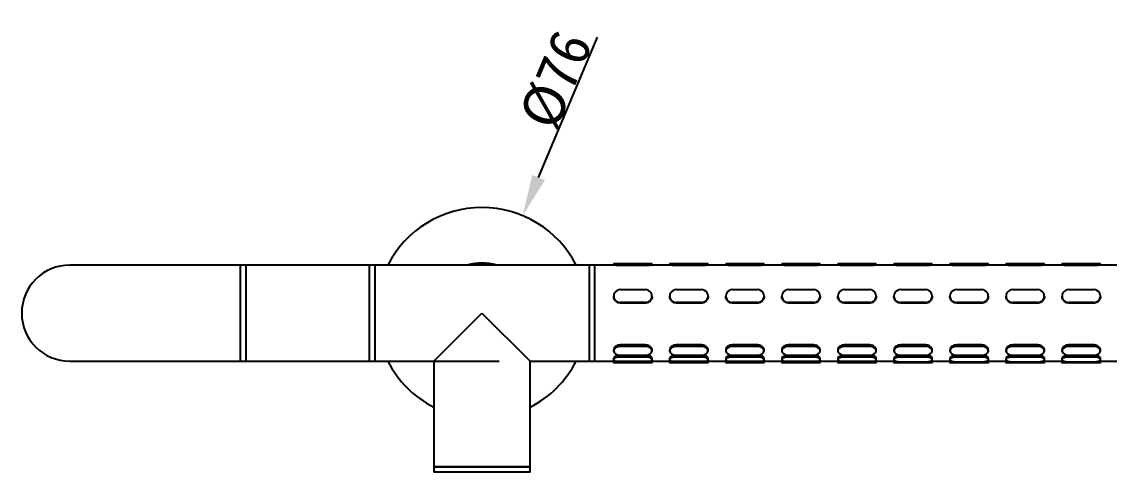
# Model space of a CAD drawing. Extents: x -1084 to 1049, y -151 to 450.
# Drawn here: x -1038.6 to -906.7, y 75.4 to 130.1 of the extents above; entities that cross this region are included whole.
import ezdxf

# ---------------------------------------------------------------- set-up
doc = ezdxf.new("R2010")
doc.units = 0
doc.header["$LTSCALE"] = 23.1
doc.header["$MEASUREMENT"] = 0
doc.layers.get('0').update_dxf_attribs({"linetype": 'CONTINUOUS'})
doc.layers.get('Defpoints').update_dxf_attribs({"linetype": 'CONTINUOUS'})
doc.dimstyles.get("Standard").update_dxf_attribs({"dimtxt": 2.5, "dimasz": 0.18, "dimexe": 0.18, "dimexo": 0.0625, "dimgap": 0.09, "dimtad": 0, "dimtih": 1, "dimtoh": 1, "dimdec": 4, "dimzin": 0, "dimdsep": 46, "dimtxsty": 'Standard', "dimcen": 0.09, "dimadec": 0, "dimazin": 0, "dimtp": 0.001, "dimtm": 0.001, "dimtfac": 0.6, "dimtdec": 4, "dimtofl": 0, "dimtmove": 0, "dimatfit": 0, "dimfxl": 0, "dimtolj": 1, "dimtzin": 0, "dimarcsym": 0})

# ---------------------------------------------------------------- blocks, each defined once
blk = doc.blocks.new('*D39')
at = {"color": 0, "lineweight": -2}
blk.add_line((-975.89, 111.14), (-968.76, 128.22), dxfattribs=at)
at = {"color": 0}
blk.add_solid([(-976.66, 111.46), (-975.12, 110.82), (-977.82, 106.53)], dxfattribs=at)
at = {"layer": 'Defpoints', "color": 0}
for p in [(-977.82, 106.53), (-987.7, 82.84)]:
    blk.add_point(p, dxfattribs=at)
at = {"color": 0, "insert": (-973.76, 122.99), "char_height": 5, "attachment_point": 5, "rotation": 67.3459}
blk.add_mtext('\\A1;%%C76', dxfattribs=at)

msp = doc.modelspace()

# ---------------------------------------------------------------- linework, layer by layer
at = {"color": 7, "linetype": 'Continuous', "lineweight": 25}
for p, q in [((-1024.42477, 100.51596), (-1032.75727, 100.51596)), ((-1012.09267, 100.51596), (-1024.42477, 100.51596)), ((-1011.42607, 100.51596), (-1012.09267, 100.51596)), ((-1012.09267, 100.51596), (-1012.09267, 88.85046)), ((-980.65835, 100.51596), (-1011.42607, 100.51596)), ((-1011.42607, 100.51596), (-1011.42607, 88.85046)), ((-995.761, 100.51596), (-996.4276, 100.51596)), ((-996.4276, 100.51596), (-996.4276, 88.85046)), ((-969.7636, 100.51596), (-995.761, 100.51596)), ((-995.761, 100.51596), (-995.761, 88.85046)), ((-969.097, 100.51596), (-969.7636, 100.51596)), ((-969.7636, 100.51596), (-969.7636, 88.85046)), ((-932.78461, 100.51596), (-969.097, 100.51596)), ((-969.097, 100.51596), (-969.097, 89.21082)), ((-969.097, 100.51596), (-969.097, 88.85046)), ((-966.79307, 100.68256), (-966.79307, 100.51444)), ((-962.96012, 100.68613), (-965.95982, 100.68613)), ((-962.96012, 100.45966), (-965.95982, 100.45966)), ((-962.12687, 100.51444), (-962.12687, 100.68256)), ((-959.99375, 100.68256), (-959.99375, 100.51444)), ((-956.1608, 100.68613), (-959.1605, 100.68613)), ((-956.1608, 100.45966), (-959.1605, 100.45966)), ((-955.32755, 100.51444), (-955.32755, 100.68256)), ((-953.19443, 100.68256), (-953.19443, 100.51444)), ((-949.36148, 100.68613), (-952.36118, 100.68613)), ((-949.36148, 100.45966), (-952.36118, 100.45966)), ((-948.52823, 100.51444), (-948.52823, 100.68256)), ((-946.39511, 100.68256), (-946.39511, 100.51444)), ((-942.56216, 100.68613), (-945.56186, 100.68613)), ((-942.56216, 100.45966), (-945.56186, 100.45966)), ((-941.72891, 100.51444), (-941.72891, 100.68256)), ((-939.59579, 100.68256), (-939.59579, 100.51444)), ((-935.76284, 100.68613), (-938.76254, 100.68613)), ((-935.76284, 100.45966), (-938.76254, 100.45966)), ((-934.92959, 100.51444), (-934.92959, 100.68256)), ((-932.79647, 100.68256), (-932.79647, 100.51444)), ((-928.96352, 100.68613), (-931.96322, 100.68613)), ((-928.96352, 100.45966), (-931.96322, 100.45966)), ((-925.98529, 100.51596), (-928.13926, 100.51596)), ((-928.13027, 100.51444), (-928.13027, 100.68256)), ((-925.99715, 100.68256), (-925.99715, 100.51444)), ((-922.1642, 100.68613), (-925.1639, 100.68613)), ((-922.1642, 100.45966), (-925.1639, 100.45966)), ((-919.18597, 100.51596), (-921.33994, 100.51596)), ((-921.33095, 100.51444), (-921.33095, 100.68256)), ((-919.19783, 100.68256), (-919.19783, 100.51444)), ((-915.36488, 100.68613), (-918.36458, 100.68613)), ((-915.36488, 100.45966), (-918.36458, 100.45966)), ((-912.38665, 100.51596), (-914.54062, 100.51596)), ((-914.53163, 100.51444), (-914.53163, 100.68256)), ((-912.39851, 100.68256), (-912.39851, 100.51444)), ((-908.56556, 100.68613), (-911.56526, 100.68613)), ((-908.56556, 100.45966), (-911.56526, 100.45966)), ((-905.58733, 100.51596), (-907.7413, 100.51596)), ((-907.73231, 100.51444), (-907.73231, 100.68256)), ((-966.79307, 96.75927), (-966.79307, 96.7011)), ((-965.95982, 97.54104), (-962.96012, 97.54104)), ((-962.12687, 96.7011), (-962.12687, 96.75927)), ((-959.99375, 96.75927), (-959.99375, 96.7011)), ((-959.1605, 97.54104), (-956.1608, 97.54104)), ((-955.32755, 96.7011), (-955.32755, 96.75927)), ((-953.19443, 96.75927), (-953.19443, 96.7011)), ((-952.36118, 97.54104), (-949.36148, 97.54104)), ((-948.52823, 96.7011), (-948.52823, 96.75927)), ((-946.39511, 96.75927), (-946.39511, 96.7011)), ((-945.56186, 97.54104), (-942.56216, 97.54104)), ((-941.72891, 96.7011), (-941.72891, 96.75927)), ((-939.59579, 96.75927), (-939.59579, 96.7011)), ((-938.76254, 97.54104), (-935.76284, 97.54104)), ((-934.92959, 96.7011), (-934.92959, 96.75927)), ((-932.79647, 96.75927), (-932.79647, 96.7011)), ((-931.96322, 97.54104), (-928.96352, 97.54104)), ((-928.13027, 96.7011), (-928.13027, 96.75927)), ((-925.99715, 96.75927), (-925.99715, 96.7011)), ((-925.1639, 97.54104), (-922.1642, 97.54104)), ((-921.33095, 96.7011), (-921.33095, 96.75927)), ((-919.19783, 96.75927), (-919.19783, 96.7011)), ((-918.36458, 97.54104), (-915.36488, 97.54104)), ((-914.53163, 96.7011), (-914.53163, 96.75927)), ((-912.39851, 96.75927), (-912.39851, 96.7011)), ((-911.56526, 97.54104), (-908.56556, 97.54104)), ((-907.73231, 96.7011), (-907.73231, 96.75927)), ((-962.96012, 95.9775), (-965.95982, 95.9775)), ((-962.96012, 95.89913), (-965.95982, 95.89913)), ((-956.1608, 95.9775), (-959.1605, 95.9775)), ((-956.1608, 95.89913), (-959.1605, 95.89913)), ((-949.36148, 95.9775), (-952.36118, 95.9775)), ((-949.36148, 95.89913), (-952.36118, 95.89913)), ((-942.56216, 95.9775), (-945.56186, 95.9775)), ((-942.56216, 95.89913), (-945.56186, 95.89913)), ((-935.76284, 95.9775), (-938.76254, 95.9775)), ((-935.76284, 95.89913), (-938.76254, 95.89913)), ((-928.96352, 95.9775), (-931.96322, 95.9775)), ((-928.96352, 95.89913), (-931.96322, 95.89913)), ((-922.1642, 95.9775), (-925.1639, 95.9775)), ((-922.1642, 95.89913), (-925.1639, 95.89913)), ((-915.36488, 95.9775), (-918.36458, 95.9775)), ((-915.36488, 95.89913), (-918.36458, 95.89913)), ((-908.56556, 95.9775), (-911.56526, 95.9775)), ((-908.56556, 95.89913), (-911.56526, 95.89913)), ((-988.59505, 88.85046), (-982.7623, 94.68321)), ((-982.7623, 94.68321), (-976.92955, 88.85046)), ((-966.79307, 90.2323), (-966.79307, 90.10398)), ((-962.96012, 90.81518), (-965.95982, 90.81518)), ((-962.96012, 90.64231), (-965.95982, 90.64231)), ((-962.12687, 90.10398), (-962.12687, 90.2323)), ((-959.99375, 90.2323), (-959.99375, 90.10398)), ((-956.1608, 90.81518), (-959.1605, 90.81518)), ((-956.1608, 90.64231), (-959.1605, 90.64231)), ((-955.32755, 90.10398), (-955.32755, 90.2323)), ((-953.19443, 90.2323), (-953.19443, 90.10398)), ((-949.36148, 90.81518), (-952.36118, 90.81518)), ((-949.36148, 90.64231), (-952.36118, 90.64231)), ((-948.52823, 90.10398), (-948.52823, 90.2323)), ((-946.39511, 90.2323), (-946.39511, 90.10398)), ((-942.56216, 90.81518), (-945.56186, 90.81518)), ((-942.56216, 90.64231), (-945.56186, 90.64231)), ((-941.72891, 90.10398), (-941.72891, 90.2323)), ((-939.59579, 90.2323), (-939.59579, 90.10398)), ((-935.76284, 90.81518), (-938.76254, 90.81518)), ((-935.76284, 90.64231), (-938.76254, 90.64231)), ((-934.92959, 90.10398), (-934.92959, 90.2323)), ((-932.79647, 90.2323), (-932.79647, 90.10398)), ((-928.96352, 90.81518), (-931.96322, 90.81518)), ((-928.96352, 90.64231), (-931.96322, 90.64231)), ((-928.13027, 90.10398), (-928.13027, 90.2323)), ((-925.99715, 90.2323), (-925.99715, 90.10398)), ((-922.1642, 90.81518), (-925.1639, 90.81518)), ((-922.1642, 90.64231), (-925.1639, 90.64231)), ((-921.33095, 90.10398), (-921.33095, 90.2323)), ((-919.19783, 90.2323), (-919.19783, 90.10398)), ((-915.36488, 90.81518), (-918.36458, 90.81518)), ((-915.36488, 90.64231), (-918.36458, 90.64231)), ((-914.53163, 90.10398), (-914.53163, 90.2323)), ((-912.39851, 90.2323), (-912.39851, 90.10398)), ((-908.56556, 90.81518), (-911.56526, 90.81518)), ((-908.56556, 90.64231), (-911.56526, 90.64231)), ((-907.73231, 90.10398), (-907.73231, 90.2323)), ((-1032.75727, 88.85046), (-1024.42477, 88.85046)), ((-1024.42477, 88.85046), (-1012.09267, 88.85046)), ((-1012.09267, 88.85046), (-1011.42607, 88.85046)), ((-1011.42607, 88.85046), (-980.65835, 88.85046)), ((-996.4276, 88.85046), (-995.761, 88.85046)), ((-995.761, 88.85046), (-988.59505, 88.85046)), ((-988.59505, 88.85046), (-988.59505, 76.01841)), ((-976.92955, 76.01841), (-976.92955, 88.85046)), ((-976.92955, 88.85046), (-969.7636, 88.85046)), ((-969.7636, 88.85046), (-932.78747, 88.85046)), ((-966.79307, 89.2122), (-966.79307, 89.05447)), ((-966.79307, 88.85199), (-966.79307, 88.68387)), ((-965.95982, 89.56564), (-962.96012, 89.56564)), ((-962.96012, 89.55529), (-965.95982, 89.55529)), ((-962.96012, 89.34281), (-965.95982, 89.34281)), ((-965.95982, 88.76613), (-962.96012, 88.76613)), ((-962.96012, 88.68744), (-965.95982, 88.68744)), ((-965.95982, 88.6803), (-962.96012, 88.6803)), ((-962.12687, 89.05447), (-962.12687, 89.2122)), ((-962.12687, 88.68387), (-962.12687, 88.85199)), ((-959.99375, 89.2122), (-959.99375, 89.05447)), ((-959.99375, 88.85199), (-959.99375, 88.68387)), ((-959.1605, 89.56564), (-956.1608, 89.56564)), ((-956.1608, 89.55529), (-959.1605, 89.55529)), ((-956.1608, 89.34281), (-959.1605, 89.34281)), ((-959.1605, 88.76613), (-956.1608, 88.76613)), ((-956.1608, 88.68744), (-959.1605, 88.68744)), ((-959.1605, 88.6803), (-956.1608, 88.6803)), ((-955.32755, 89.05447), (-955.32755, 89.2122)), ((-955.32755, 88.68387), (-955.32755, 88.85199)), ((-953.19443, 89.2122), (-953.19443, 89.05447)), ((-953.19443, 88.85199), (-953.19443, 88.68387)), ((-952.36118, 89.56564), (-949.36148, 89.56564)), ((-949.36148, 89.55529), (-952.36118, 89.55529)), ((-949.36148, 89.34281), (-952.36118, 89.34281)), ((-952.36118, 88.76613), (-949.36148, 88.76613)), ((-949.36148, 88.68744), (-952.36118, 88.68744)), ((-952.36118, 88.6803), (-949.36148, 88.6803)), ((-948.52823, 89.05447), (-948.52823, 89.2122)), ((-948.52823, 88.68387), (-948.52823, 88.85199)), ((-946.39511, 89.2122), (-946.39511, 89.05447)), ((-946.39511, 88.85199), (-946.39511, 88.68387)), ((-945.56186, 89.56564), (-942.56216, 89.56564)), ((-942.56216, 89.55529), (-945.56186, 89.55529)), ((-942.56216, 89.34281), (-945.56186, 89.34281)), ((-945.56186, 88.76613), (-942.56216, 88.76613)), ((-942.56216, 88.68744), (-945.56186, 88.68744)), ((-945.56186, 88.6803), (-942.56216, 88.6803)), ((-941.72891, 89.05447), (-941.72891, 89.2122)), ((-941.72891, 88.68387), (-941.72891, 88.85199)), ((-939.59579, 89.2122), (-939.59579, 89.05447)), ((-939.59579, 88.85199), (-939.59579, 88.68387)), ((-938.76254, 89.56564), (-935.76284, 89.56564)), ((-935.76284, 89.55529), (-938.76254, 89.55529)), ((-935.76284, 89.34281), (-938.76254, 89.34281)), ((-938.76254, 88.76613), (-935.76284, 88.76613)), ((-935.76284, 88.68744), (-938.76254, 88.68744)), ((-938.76254, 88.6803), (-935.76284, 88.6803)), ((-934.92959, 89.05447), (-934.92959, 89.2122)), ((-934.92959, 88.68387), (-934.92959, 88.85199)), ((-932.79647, 89.2122), (-932.79647, 89.05447)), ((-932.79647, 88.85199), (-932.79647, 88.68387)), ((-931.96322, 89.56564), (-928.96352, 89.56564)), ((-928.96352, 89.55529), (-931.96322, 89.55529)), ((-928.96352, 89.34281), (-931.96322, 89.34281)), ((-931.96322, 88.76613), (-928.96352, 88.76613)), ((-928.96352, 88.68744), (-931.96322, 88.68744)), ((-931.96322, 88.6803), (-928.96352, 88.6803)), ((-928.14213, 88.85046), (-925.98815, 88.85046)), ((-928.13027, 89.05447), (-928.13027, 89.2122)), ((-928.13027, 88.68387), (-928.13027, 88.85199)), ((-925.99715, 89.2122), (-925.99715, 89.05447)), ((-925.99715, 88.85199), (-925.99715, 88.68387)), ((-925.1639, 89.56564), (-922.1642, 89.56564)), ((-922.1642, 89.55529), (-925.1639, 89.55529)), ((-922.1642, 89.34281), (-925.1639, 89.34281)), ((-925.1639, 88.76613), (-922.1642, 88.76613)), ((-922.1642, 88.68744), (-925.1639, 88.68744)), ((-925.1639, 88.6803), (-922.1642, 88.6803)), ((-921.34281, 88.85046), (-919.18883, 88.85046)), ((-921.33095, 89.05447), (-921.33095, 89.2122)), ((-921.33095, 88.68387), (-921.33095, 88.85199)), ((-919.19783, 89.2122), (-919.19783, 89.05447)), ((-919.19783, 88.85199), (-919.19783, 88.68387)), ((-918.36458, 89.56564), (-915.36488, 89.56564)), ((-915.36488, 89.55529), (-918.36458, 89.55529)), ((-915.36488, 89.34281), (-918.36458, 89.34281)), ((-918.36458, 88.76613), (-915.36488, 88.76613)), ((-915.36488, 88.68744), (-918.36458, 88.68744)), ((-918.36458, 88.6803), (-915.36488, 88.6803)), ((-914.54349, 88.85046), (-912.38951, 88.85046)), ((-914.53163, 89.05447), (-914.53163, 89.2122)), ((-914.53163, 88.68387), (-914.53163, 88.85199)), ((-912.39851, 89.2122), (-912.39851, 89.05447)), ((-912.39851, 88.85199), (-912.39851, 88.68387)), ((-911.56526, 89.56564), (-908.56556, 89.56564)), ((-908.56556, 89.55529), (-911.56526, 89.55529)), ((-908.56556, 89.34281), (-911.56526, 89.34281)), ((-911.56526, 88.76613), (-908.56556, 88.76613)), ((-908.56556, 88.68744), (-911.56526, 88.68744)), ((-911.56526, 88.6803), (-908.56556, 88.6803)), ((-907.74417, 88.85046), (-905.59019, 88.85046)), ((-907.73231, 89.05447), (-907.73231, 89.2122)), ((-907.73231, 88.68387), (-907.73231, 88.85199)), ((-988.59505, 76.01841), (-988.59505, 75.35181)), ((-988.59505, 76.01841), (-982.7623, 76.01841)), ((-976.92955, 76.01841), (-988.59505, 76.01841)), ((-976.92955, 75.35181), (-988.59505, 75.35181)), ((-982.7623, 76.01841), (-976.92955, 76.01841)), ((-976.92955, 75.35181), (-976.92955, 76.01841))]:
    msp.add_line(p, q, dxfattribs=at)
at = {"color": 7, "linetype": 'Continuous', "lineweight": 25, "flags": 128}
for points in [[(-965.95982, 90.64231), (-966.27869, 90.60133), (-966.54901, 90.48464), (-966.72964, 90.30999), (-966.79307, 90.10398), (-966.72964, 89.89797), (-966.54901, 89.72332), (-966.27869, 89.60662), (-965.95982, 89.56564)], [(-962.96012, 89.56564), (-962.64124, 89.60662), (-962.37092, 89.72332), (-962.19029, 89.89797), (-962.12687, 90.10398), (-962.19029, 90.30999), (-962.37092, 90.48464), (-962.64124, 90.60133), (-962.96012, 90.64231)], [(-959.1605, 90.64231), (-959.47937, 90.60133), (-959.74969, 90.48464), (-959.93032, 90.30999), (-959.99375, 90.10398), (-959.93032, 89.89797), (-959.74969, 89.72332), (-959.47937, 89.60662), (-959.1605, 89.56564)], [(-956.1608, 89.56564), (-955.84192, 89.60662), (-955.5716, 89.72332), (-955.39097, 89.89797), (-955.32755, 90.10398), (-955.39097, 90.30999), (-955.5716, 90.48464), (-955.84192, 90.60133), (-956.1608, 90.64231)], [(-952.36118, 90.64231), (-952.68005, 90.60133), (-952.95037, 90.48464), (-953.131, 90.30999), (-953.19443, 90.10398), (-953.131, 89.89797), (-952.95037, 89.72332), (-952.68005, 89.60662), (-952.36118, 89.56564)], [(-949.36148, 89.56564), (-949.0426, 89.60662), (-948.77228, 89.72332), (-948.59165, 89.89797), (-948.52823, 90.10398), (-948.59165, 90.30999), (-948.77228, 90.48464), (-949.0426, 90.60133), (-949.36148, 90.64231)], [(-945.56186, 90.64231), (-945.88073, 90.60133), (-946.15105, 90.48464), (-946.33168, 90.30999), (-946.39511, 90.10398), (-946.33168, 89.89797), (-946.15105, 89.72332), (-945.88073, 89.60662), (-945.56186, 89.56564)], [(-942.56216, 89.56564), (-942.24328, 89.60662), (-941.97296, 89.72332), (-941.79233, 89.89797), (-941.72891, 90.10398), (-941.79233, 90.30999), (-941.97296, 90.48464), (-942.24328, 90.60133), (-942.56216, 90.64231)], [(-938.76254, 90.64231), (-939.08141, 90.60133), (-939.35173, 90.48464), (-939.53236, 90.30999), (-939.59579, 90.10398), (-939.53236, 89.89797), (-939.35173, 89.72332), (-939.08141, 89.60662), (-938.76254, 89.56564)], [(-935.76284, 89.56564), (-935.44396, 89.60662), (-935.17364, 89.72332), (-934.99301, 89.89797), (-934.92959, 90.10398), (-934.99301, 90.30999), (-935.17364, 90.48464), (-935.44396, 90.60133), (-935.76284, 90.64231)], [(-931.96322, 90.64231), (-932.28209, 90.60133), (-932.55241, 90.48464), (-932.73304, 90.30999), (-932.79647, 90.10398), (-932.73304, 89.89797), (-932.55241, 89.72332), (-932.28209, 89.60662), (-931.96322, 89.56564)], [(-928.96352, 89.56564), (-928.64464, 89.60662), (-928.37432, 89.72332), (-928.19369, 89.89797), (-928.13027, 90.10398), (-928.19369, 90.30999), (-928.37432, 90.48464), (-928.64464, 90.60133), (-928.96352, 90.64231)], [(-925.1639, 90.64231), (-925.48277, 90.60133), (-925.75309, 90.48464), (-925.93372, 90.30999), (-925.99715, 90.10398), (-925.93372, 89.89797), (-925.75309, 89.72332), (-925.48277, 89.60662), (-925.1639, 89.56564)], [(-922.1642, 89.56564), (-921.84532, 89.60662), (-921.575, 89.72332), (-921.39437, 89.89797), (-921.33095, 90.10398), (-921.39437, 90.30999), (-921.575, 90.48464), (-921.84532, 90.60133), (-922.1642, 90.64231)], [(-918.36458, 90.64231), (-918.68345, 90.60133), (-918.95377, 90.48464), (-919.1344, 90.30999), (-919.19783, 90.10398), (-919.1344, 89.89797), (-918.95377, 89.72332), (-918.68345, 89.60662), (-918.36458, 89.56564)], [(-915.36488, 89.56564), (-915.046, 89.60662), (-914.77568, 89.72332), (-914.59505, 89.89797), (-914.53163, 90.10398), (-914.59505, 90.30999), (-914.77568, 90.48464), (-915.046, 90.60133), (-915.36488, 90.64231)], [(-911.56526, 90.64231), (-911.88413, 90.60133), (-912.15445, 90.48464), (-912.33508, 90.30999), (-912.39851, 90.10398), (-912.33508, 89.89797), (-912.15445, 89.72332), (-911.88413, 89.60662), (-911.56526, 89.56564)], [(-908.56556, 89.56564), (-908.24668, 89.60662), (-907.97636, 89.72332), (-907.79573, 89.89797), (-907.73231, 90.10398), (-907.79573, 90.30999), (-907.97636, 90.48464), (-908.24668, 90.60133), (-908.56556, 90.64231)], [(-965.95982, 89.34281), (-966.27869, 89.32086), (-966.54901, 89.25836), (-966.72964, 89.16481), (-966.79307, 89.05447), (-966.72964, 88.94413), (-966.54901, 88.85058), (-966.27869, 88.78808), (-965.95982, 88.76613)], [(-965.95982, 88.68744), (-966.27869, 88.68717), (-966.54901, 88.68639), (-966.72964, 88.68524), (-966.79307, 88.68387), (-966.72964, 88.6825), (-966.54901, 88.68134), (-966.27869, 88.68057), (-965.95982, 88.6803)], [(-962.96012, 88.76613), (-962.64124, 88.78808), (-962.37092, 88.85058), (-962.19029, 88.94413), (-962.12687, 89.05447), (-962.19029, 89.16481), (-962.37092, 89.25836), (-962.64124, 89.32086), (-962.96012, 89.34281)], [(-962.96012, 88.6803), (-962.64124, 88.68057), (-962.37092, 88.68134), (-962.19029, 88.6825), (-962.12687, 88.68387), (-962.19029, 88.68524), (-962.37092, 88.68639), (-962.64124, 88.68717), (-962.96012, 88.68744)], [(-959.1605, 89.34281), (-959.47937, 89.32086), (-959.74969, 89.25836), (-959.93032, 89.16481), (-959.99375, 89.05447), (-959.93032, 88.94413), (-959.74969, 88.85058), (-959.47937, 88.78808), (-959.1605, 88.76613)], [(-959.1605, 88.68744), (-959.47937, 88.68717), (-959.74969, 88.68639), (-959.93032, 88.68524), (-959.99375, 88.68387), (-959.93032, 88.6825), (-959.74969, 88.68134), (-959.47937, 88.68057), (-959.1605, 88.6803)], [(-956.1608, 88.76613), (-955.84192, 88.78808), (-955.5716, 88.85058), (-955.39097, 88.94413), (-955.32755, 89.05447), (-955.39097, 89.16481), (-955.5716, 89.25836), (-955.84192, 89.32086), (-956.1608, 89.34281)], [(-956.1608, 88.6803), (-955.84192, 88.68057), (-955.5716, 88.68134), (-955.39097, 88.6825), (-955.32755, 88.68387), (-955.39097, 88.68524), (-955.5716, 88.68639), (-955.84192, 88.68717), (-956.1608, 88.68744)], [(-952.36118, 89.34281), (-952.68005, 89.32086), (-952.95037, 89.25836), (-953.131, 89.16481), (-953.19443, 89.05447), (-953.131, 88.94413), (-952.95037, 88.85058), (-952.68005, 88.78808), (-952.36118, 88.76613)], [(-952.36118, 88.68744), (-952.68005, 88.68717), (-952.95037, 88.68639), (-953.131, 88.68524), (-953.19443, 88.68387), (-953.131, 88.6825), (-952.95037, 88.68134), (-952.68005, 88.68057), (-952.36118, 88.6803)], [(-949.36148, 88.76613), (-949.0426, 88.78808), (-948.77228, 88.85058), (-948.59165, 88.94413), (-948.52823, 89.05447), (-948.59165, 89.16481), (-948.77228, 89.25836), (-949.0426, 89.32086), (-949.36148, 89.34281)], [(-949.36148, 88.6803), (-949.0426, 88.68057), (-948.77228, 88.68134), (-948.59165, 88.6825), (-948.52823, 88.68387), (-948.59165, 88.68524), (-948.77228, 88.68639), (-949.0426, 88.68717), (-949.36148, 88.68744)], [(-945.56186, 89.34281), (-945.88073, 89.32086), (-946.15105, 89.25836), (-946.33168, 89.16481), (-946.39511, 89.05447), (-946.33168, 88.94413), (-946.15105, 88.85058), (-945.88073, 88.78808), (-945.56186, 88.76613)], [(-945.56186, 88.68744), (-945.88073, 88.68717), (-946.15105, 88.68639), (-946.33168, 88.68524), (-946.39511, 88.68387), (-946.33168, 88.6825), (-946.15105, 88.68134), (-945.88073, 88.68057), (-945.56186, 88.6803)], [(-942.56216, 88.76613), (-942.24328, 88.78808), (-941.97296, 88.85058), (-941.79233, 88.94413), (-941.72891, 89.05447), (-941.79233, 89.16481), (-941.97296, 89.25836), (-942.24328, 89.32086), (-942.56216, 89.34281)], [(-942.56216, 88.6803), (-942.24328, 88.68057), (-941.97296, 88.68134), (-941.79233, 88.6825), (-941.72891, 88.68387), (-941.79233, 88.68524), (-941.97296, 88.68639), (-942.24328, 88.68717), (-942.56216, 88.68744)], [(-938.76254, 89.34281), (-939.08141, 89.32086), (-939.35173, 89.25836), (-939.53236, 89.16481), (-939.59579, 89.05447), (-939.53236, 88.94413), (-939.35173, 88.85058), (-939.08141, 88.78808), (-938.76254, 88.76613)], [(-938.76254, 88.68744), (-939.08141, 88.68717), (-939.35173, 88.68639), (-939.53236, 88.68524), (-939.59579, 88.68387), (-939.53236, 88.6825), (-939.35173, 88.68134), (-939.08141, 88.68057), (-938.76254, 88.6803)], [(-935.76284, 88.76613), (-935.44396, 88.78808), (-935.17364, 88.85058), (-934.99301, 88.94413), (-934.92959, 89.05447), (-934.99301, 89.16481), (-935.17364, 89.25836), (-935.44396, 89.32086), (-935.76284, 89.34281)], [(-935.76284, 88.6803), (-935.44396, 88.68057), (-935.17364, 88.68134), (-934.99301, 88.6825), (-934.92959, 88.68387), (-934.99301, 88.68524), (-935.17364, 88.68639), (-935.44396, 88.68717), (-935.76284, 88.68744)], [(-931.96322, 89.34281), (-932.28209, 89.32086), (-932.55241, 89.25836), (-932.73304, 89.16481), (-932.79647, 89.05447), (-932.73304, 88.94413), (-932.55241, 88.85058), (-932.28209, 88.78808), (-931.96322, 88.76613)], [(-931.96322, 88.68744), (-932.28209, 88.68717), (-932.55241, 88.68639), (-932.73304, 88.68524), (-932.79647, 88.68387), (-932.73304, 88.6825), (-932.55241, 88.68134), (-932.28209, 88.68057), (-931.96322, 88.6803)], [(-928.96352, 88.76613), (-928.64464, 88.78808), (-928.37432, 88.85058), (-928.19369, 88.94413), (-928.13027, 89.05447), (-928.19369, 89.16481), (-928.37432, 89.25836), (-928.64464, 89.32086), (-928.96352, 89.34281)], [(-928.96352, 88.6803), (-928.64464, 88.68057), (-928.37432, 88.68134), (-928.19369, 88.6825), (-928.13027, 88.68387), (-928.19369, 88.68524), (-928.37432, 88.68639), (-928.64464, 88.68717), (-928.96352, 88.68744)], [(-925.1639, 89.34281), (-925.48277, 89.32086), (-925.75309, 89.25836), (-925.93372, 89.16481), (-925.99715, 89.05447), (-925.93372, 88.94413), (-925.75309, 88.85058), (-925.48277, 88.78808), (-925.1639, 88.76613)], [(-925.1639, 88.68744), (-925.48277, 88.68717), (-925.75309, 88.68639), (-925.93372, 88.68524), (-925.99715, 88.68387), (-925.93372, 88.6825), (-925.75309, 88.68134), (-925.48277, 88.68057), (-925.1639, 88.6803)], [(-922.1642, 88.76613), (-921.84532, 88.78808), (-921.575, 88.85058), (-921.39437, 88.94413), (-921.33095, 89.05447), (-921.39437, 89.16481), (-921.575, 89.25836), (-921.84532, 89.32086), (-922.1642, 89.34281)], [(-922.1642, 88.6803), (-921.84532, 88.68057), (-921.575, 88.68134), (-921.39437, 88.6825), (-921.33095, 88.68387), (-921.39437, 88.68524), (-921.575, 88.68639), (-921.84532, 88.68717), (-922.1642, 88.68744)], [(-918.36458, 89.34281), (-918.68345, 89.32086), (-918.95377, 89.25836), (-919.1344, 89.16481), (-919.19783, 89.05447), (-919.1344, 88.94413), (-918.95377, 88.85058), (-918.68345, 88.78808), (-918.36458, 88.76613)], [(-918.36458, 88.68744), (-918.68345, 88.68717), (-918.95377, 88.68639), (-919.1344, 88.68524), (-919.19783, 88.68387), (-919.1344, 88.6825), (-918.95377, 88.68134), (-918.68345, 88.68057), (-918.36458, 88.6803)], [(-915.36488, 88.76613), (-915.046, 88.78808), (-914.77568, 88.85058), (-914.59505, 88.94413), (-914.53163, 89.05447), (-914.59505, 89.16481), (-914.77568, 89.25836), (-915.046, 89.32086), (-915.36488, 89.34281)], [(-915.36488, 88.6803), (-915.046, 88.68057), (-914.77568, 88.68134), (-914.59505, 88.6825), (-914.53163, 88.68387), (-914.59505, 88.68524), (-914.77568, 88.68639), (-915.046, 88.68717), (-915.36488, 88.68744)], [(-911.56526, 89.34281), (-911.88413, 89.32086), (-912.15445, 89.25836), (-912.33508, 89.16481), (-912.39851, 89.05447), (-912.33508, 88.94413), (-912.15445, 88.85058), (-911.88413, 88.78808), (-911.56526, 88.76613)], [(-911.56526, 88.68744), (-911.88413, 88.68717), (-912.15445, 88.68639), (-912.33508, 88.68524), (-912.39851, 88.68387), (-912.33508, 88.6825), (-912.15445, 88.68134), (-911.88413, 88.68057), (-911.56526, 88.6803)], [(-908.56556, 88.76613), (-908.24668, 88.78808), (-907.97636, 88.85058), (-907.79573, 88.94413), (-907.73231, 89.05447), (-907.79573, 89.16481), (-907.97636, 89.25836), (-908.24668, 89.32086), (-908.56556, 89.34281)], [(-908.56556, 88.6803), (-908.24668, 88.68057), (-907.97636, 88.68134), (-907.79573, 88.6825), (-907.73231, 88.68387), (-907.79573, 88.68524), (-907.97636, 88.68639), (-908.24668, 88.68717), (-908.56556, 88.68744)]]:
    msp.add_lwpolyline(points, dxfattribs=at)
at = {"color": 7, "linetype": 'Continuous', "lineweight": 25}
for centre, radius, start, end in [((-982.7623, 94.68321), 12.83205, 90.0035109, 152.9643082), ((-982.7623, 94.68321), 12.83205, 27.0356918, 90.0035109), ((-1032.75727, 94.68321), 5.83275, 90, 180), ((-982.7623, 94.68321), 6.08272, 90.0035109, 106.4829701), ((-982.7623, 94.68321), 6.08272, 73.5170299, 90.0035109), ((-966.16812, 52.08012), 48.60645, 89.7544514, 90.7366818), ((-962.75181, 52.08012), 48.60645, 89.2633182, 90.2455486), ((-959.3688, 52.08012), 48.60645, 89.7544514, 90.7366818), ((-955.95249, 52.08012), 48.60645, 89.2633182, 90.2455486), ((-952.56948, 52.08012), 48.60645, 89.7544514, 90.7366818), ((-949.15317, 52.08012), 48.60645, 89.2633182, 90.2455486), ((-945.77016, 52.08012), 48.60645, 89.7544514, 90.7366818), ((-942.35385, 52.08012), 48.60645, 89.2633182, 90.2455486), ((-938.97084, 52.08012), 48.60645, 89.7544514, 90.7366818), ((-935.55453, 52.08012), 48.60645, 89.2633182, 90.2455486), ((-932.17152, 52.08012), 48.60645, 89.7544514, 90.7366818), ((-928.75521, 52.08012), 48.60645, 89.2633182, 90.2455486), ((-925.3722, 52.08012), 48.60645, 89.7544514, 90.7366818), ((-921.95589, 52.08012), 48.60645, 89.2633182, 90.2455486), ((-918.57288, 52.08012), 48.60645, 89.7544514, 90.7366818), ((-915.15657, 52.08012), 48.60645, 89.2633182, 90.2455486), ((-911.77356, 52.08012), 48.60645, 89.7544514, 90.7366818), ((-908.35725, 52.08012), 48.60645, 89.2633182, 90.2455486), ((-965.99996, 96.75927), 0.7828, 87.0601458, 272.9398542), ((-962.91997, 96.75927), 0.7828, 267.0601458, 92.9398542), ((-959.20064, 96.75927), 0.7828, 87.0601458, 272.9398542), ((-956.12065, 96.75927), 0.7828, 267.0601458, 92.9398542), ((-952.40132, 96.75927), 0.7828, 87.0601458, 272.9398542), ((-949.32133, 96.75927), 0.7828, 267.0601458, 92.9398542), ((-945.602, 96.75927), 0.7828, 87.0601458, 272.9398542), ((-942.52201, 96.75927), 0.7828, 267.0601458, 92.9398542), ((-938.80268, 96.75927), 0.7828, 87.0601458, 272.9398542), ((-935.72269, 96.75927), 0.7828, 267.0601458, 92.9398542), ((-932.00336, 96.75927), 0.7828, 87.0601458, 272.9398542), ((-928.92337, 96.75927), 0.7828, 267.0601458, 92.9398542), ((-925.20404, 96.75927), 0.7828, 87.0601458, 272.9398542), ((-922.12405, 96.75927), 0.7828, 267.0601458, 92.9398542), ((-918.40472, 96.75927), 0.7828, 87.0601458, 272.9398542), ((-915.32473, 96.75927), 0.7828, 267.0601458, 92.9398542), ((-911.6054, 96.75927), 0.7828, 87.0601458, 272.9398542), ((-908.52541, 96.75927), 0.7828, 267.0601458, 92.9398542), ((-1032.75727, 94.68321), 5.83275, 180, 270), ((-982.7623, 94.68321), 12.83205, 207.0356918, 242.9643082), ((-982.7623, 94.68321), 12.83205, 297.0356918, 332.9643082)]:
    msp.add_arc(centre, radius, start, end, dxfattribs=at)
for points, knots in [([(-965.95982, 100.45966), (-966.05292, 100.46096), (-966.2391, 100.46358), (-966.48831, 100.48187), (-966.67497, 100.50144), (-966.7803, 100.51506), (-966.78096, 100.51453), (-966.78121, 100.51434)], [0, 0, 0, 0, 0.217521008, 0.434987979, 0.6538548, 0.873655382, 1, 1, 1, 1]), ([(-962.13586, 100.51474), (-962.13392, 100.51511), (-962.124, 100.51701), (-962.19882, 100.50721), (-962.35565, 100.48912), (-962.58823, 100.46947), (-962.80255, 100.46044), (-962.92814, 100.45982), (-962.96012, 100.45966)], [0, 0, 0, 0, 0.0527394804, 0.2692514555, 0.4865288889, 0.7057386517, 0.9250713329, 1, 1, 1, 1]), ([(-959.1605, 100.45966), (-959.2536, 100.46096), (-959.43978, 100.46358), (-959.68899, 100.48187), (-959.87565, 100.50144), (-959.98098, 100.51506), (-959.98164, 100.51453), (-959.98189, 100.51434)], [0, 0, 0, 0, 0.217521008, 0.434987979, 0.6538548, 0.873655382, 1, 1, 1, 1]), ([(-955.33654, 100.51474), (-955.3346, 100.51511), (-955.32468, 100.51701), (-955.3995, 100.50721), (-955.55633, 100.48912), (-955.78891, 100.46947), (-956.00323, 100.46044), (-956.12882, 100.45982), (-956.1608, 100.45966)], [0, 0, 0, 0, 0.0527394804, 0.2692514555, 0.4865288889, 0.7057386517, 0.9250713329, 1, 1, 1, 1]), ([(-952.36118, 100.45966), (-952.45428, 100.46096), (-952.64046, 100.46358), (-952.88967, 100.48187), (-953.07633, 100.50144), (-953.18166, 100.51506), (-953.18232, 100.51453), (-953.18257, 100.51434)], [0, 0, 0, 0, 0.217521008, 0.434987979, 0.6538548, 0.873655382, 1, 1, 1, 1]), ([(-948.53722, 100.51474), (-948.53528, 100.51511), (-948.52536, 100.51701), (-948.60018, 100.50721), (-948.75701, 100.48912), (-948.98959, 100.46947), (-949.20391, 100.46044), (-949.3295, 100.45982), (-949.36148, 100.45966)], [0, 0, 0, 0, 0.0527394804, 0.2692514555, 0.4865288889, 0.7057386517, 0.9250713329, 1, 1, 1, 1]), ([(-945.56186, 100.45966), (-945.65496, 100.46096), (-945.84114, 100.46358), (-946.09035, 100.48187), (-946.27701, 100.50144), (-946.38234, 100.51506), (-946.383, 100.51453), (-946.38325, 100.51434)], [0, 0, 0, 0, 0.217521008, 0.434987979, 0.6538548, 0.873655382, 1, 1, 1, 1]), ([(-941.7379, 100.51474), (-941.73596, 100.51511), (-941.72604, 100.51701), (-941.80086, 100.50721), (-941.95769, 100.48912), (-942.19027, 100.46947), (-942.40459, 100.46044), (-942.53018, 100.45982), (-942.56216, 100.45966)], [0, 0, 0, 0, 0.0527394804, 0.2692514555, 0.4865288889, 0.7057386517, 0.9250713329, 1, 1, 1, 1]), ([(-938.76254, 100.45966), (-938.85564, 100.46096), (-939.04182, 100.46358), (-939.29103, 100.48187), (-939.47769, 100.50144), (-939.58302, 100.51506), (-939.58368, 100.51453), (-939.58393, 100.51434)], [0, 0, 0, 0, 0.217521008, 0.434987979, 0.6538548, 0.873655382, 1, 1, 1, 1]), ([(-934.93858, 100.51474), (-934.93664, 100.51511), (-934.92672, 100.51701), (-935.00154, 100.50721), (-935.15837, 100.48912), (-935.39095, 100.46947), (-935.60527, 100.46044), (-935.73086, 100.45982), (-935.76284, 100.45966)], [0, 0, 0, 0, 0.0527394804, 0.2692514555, 0.4865288889, 0.7057386517, 0.9250713329, 1, 1, 1, 1]), ([(-931.96322, 100.45966), (-932.05632, 100.46096), (-932.2425, 100.46358), (-932.49171, 100.48187), (-932.67837, 100.50144), (-932.7837, 100.51506), (-932.78436, 100.51453), (-932.78461, 100.51434)], [0, 0, 0, 0, 0.217521008, 0.434987979, 0.6538548, 0.873655382, 1, 1, 1, 1]), ([(-928.13926, 100.51474), (-928.13732, 100.51511), (-928.1274, 100.51701), (-928.20222, 100.50721), (-928.35905, 100.48912), (-928.59163, 100.46947), (-928.80595, 100.46044), (-928.93154, 100.45982), (-928.96352, 100.45966)], [0, 0, 0, 0, 0.0527394804, 0.2692514555, 0.4865288889, 0.7057386517, 0.9250713329, 1, 1, 1, 1]), ([(-925.1639, 100.45966), (-925.257, 100.46096), (-925.44318, 100.46358), (-925.69239, 100.48187), (-925.87905, 100.50144), (-925.98438, 100.51506), (-925.98504, 100.51453), (-925.98529, 100.51434)], [0, 0, 0, 0, 0.217521008, 0.434987979, 0.6538548, 0.873655382, 1, 1, 1, 1]), ([(-921.33994, 100.51474), (-921.338, 100.51511), (-921.32808, 100.51701), (-921.4029, 100.50721), (-921.55973, 100.48912), (-921.79231, 100.46947), (-922.00663, 100.46044), (-922.13222, 100.45982), (-922.1642, 100.45966)], [0, 0, 0, 0, 0.0527394804, 0.2692514555, 0.4865288889, 0.7057386517, 0.9250713329, 1, 1, 1, 1]), ([(-918.36458, 100.45966), (-918.45768, 100.46096), (-918.64386, 100.46358), (-918.89307, 100.48187), (-919.07973, 100.50144), (-919.18506, 100.51506), (-919.18572, 100.51453), (-919.18597, 100.51434)], [0, 0, 0, 0, 0.217521008, 0.434987979, 0.6538548, 0.873655382, 1, 1, 1, 1]), ([(-914.54062, 100.51474), (-914.53868, 100.51511), (-914.52876, 100.51701), (-914.60358, 100.50721), (-914.76041, 100.48912), (-914.99299, 100.46947), (-915.20731, 100.46044), (-915.3329, 100.45982), (-915.36488, 100.45966)], [0, 0, 0, 0, 0.05273948, 0.269251456, 0.486528889, 0.705738652, 0.925071333, 1, 1, 1, 1]), ([(-911.56526, 100.45966), (-911.65836, 100.46096), (-911.84454, 100.46358), (-912.09375, 100.48187), (-912.28041, 100.50144), (-912.38574, 100.51506), (-912.3864, 100.51453), (-912.38665, 100.51434)], [0, 0, 0, 0, 0.217521008, 0.434987979, 0.6538548, 0.873655382, 1, 1, 1, 1]), ([(-907.7413, 100.51474), (-907.73936, 100.51511), (-907.72944, 100.51701), (-907.80426, 100.50721), (-907.96109, 100.48912), (-908.19367, 100.46947), (-908.40799, 100.46044), (-908.53358, 100.45982), (-908.56556, 100.45966)], [0, 0, 0, 0, 0.05273948, 0.269251456, 0.486528889, 0.705738652, 0.925071333, 1, 1, 1, 1]), ([(-965.95982, 95.89913), (-966.05293, 95.90815), (-966.23913, 95.92619), (-966.4882, 96.06594), (-966.67538, 96.27), (-966.78272, 96.49515), (-966.78268, 96.64268), (-966.78267, 96.70165)], [0, 0, 0, 0, 0.213248427, 0.426443878, 0.641011684, 0.856494909, 1, 1, 1, 1]), ([(-962.13726, 96.70054), (-962.13438, 96.67192), (-962.12282, 96.55706), (-962.19817, 96.35475), (-962.35583, 96.13071), (-962.58818, 95.96872), (-962.80256, 95.90465), (-962.92814, 95.90025), (-962.96012, 95.89913)], [0, 0, 0, 0, 0.070496322, 0.282949679, 0.496154145, 0.711254718, 0.926475906, 1, 1, 1, 1]), ([(-959.1605, 95.89913), (-959.25361, 95.90815), (-959.43981, 95.92619), (-959.68888, 96.06594), (-959.87606, 96.27), (-959.9834, 96.49515), (-959.98336, 96.64268), (-959.98335, 96.70165)], [0, 0, 0, 0, 0.213248427, 0.426443878, 0.641011684, 0.856494909, 1, 1, 1, 1]), ([(-955.33794, 96.70054), (-955.33506, 96.67192), (-955.3235, 96.55706), (-955.39885, 96.35475), (-955.55651, 96.13071), (-955.78886, 95.96872), (-956.00324, 95.90465), (-956.12882, 95.90025), (-956.1608, 95.89913)], [0, 0, 0, 0, 0.070496322, 0.282949679, 0.496154145, 0.711254718, 0.926475906, 1, 1, 1, 1]), ([(-952.36118, 95.89913), (-952.45429, 95.90815), (-952.64049, 95.92619), (-952.88956, 96.06594), (-953.07674, 96.27), (-953.18408, 96.49515), (-953.18404, 96.64268), (-953.18403, 96.70165)], [0, 0, 0, 0, 0.213248427, 0.426443878, 0.641011684, 0.856494909, 1, 1, 1, 1]), ([(-948.53862, 96.70054), (-948.53574, 96.67192), (-948.52418, 96.55706), (-948.59953, 96.35475), (-948.75719, 96.13071), (-948.98954, 95.96872), (-949.20392, 95.90465), (-949.3295, 95.90025), (-949.36148, 95.89913)], [0, 0, 0, 0, 0.070496322, 0.282949679, 0.496154145, 0.711254718, 0.926475906, 1, 1, 1, 1]), ([(-945.56186, 95.89913), (-945.65497, 95.90815), (-945.84117, 95.92619), (-946.09024, 96.06594), (-946.27742, 96.27), (-946.38476, 96.49515), (-946.38472, 96.64268), (-946.38471, 96.70165)], [0, 0, 0, 0, 0.213248427, 0.426443878, 0.641011684, 0.856494909, 1, 1, 1, 1]), ([(-941.7393, 96.70054), (-941.73642, 96.67192), (-941.72486, 96.55706), (-941.80021, 96.35475), (-941.95787, 96.13071), (-942.19022, 95.96872), (-942.4046, 95.90465), (-942.53018, 95.90025), (-942.56216, 95.89913)], [0, 0, 0, 0, 0.070496322, 0.282949679, 0.496154145, 0.711254718, 0.926475906, 1, 1, 1, 1]), ([(-938.76254, 95.89913), (-938.85565, 95.90815), (-939.04185, 95.92619), (-939.29092, 96.06594), (-939.4781, 96.27), (-939.58544, 96.49515), (-939.5854, 96.64268), (-939.58539, 96.70165)], [0, 0, 0, 0, 0.213248427, 0.426443878, 0.641011684, 0.856494909, 1, 1, 1, 1]), ([(-934.93998, 96.70054), (-934.9371, 96.67192), (-934.92554, 96.55706), (-935.00089, 96.35475), (-935.15855, 96.13071), (-935.3909, 95.96872), (-935.60528, 95.90465), (-935.73086, 95.90025), (-935.76284, 95.89913)], [0, 0, 0, 0, 0.070496322, 0.282949679, 0.496154145, 0.711254718, 0.926475906, 1, 1, 1, 1]), ([(-931.96322, 95.89913), (-932.05633, 95.90815), (-932.24253, 95.92619), (-932.4916, 96.06594), (-932.67878, 96.27), (-932.78612, 96.49515), (-932.78608, 96.64268), (-932.78607, 96.70165)], [0, 0, 0, 0, 0.213248427, 0.426443878, 0.641011684, 0.856494909, 1, 1, 1, 1]), ([(-928.14066, 96.70054), (-928.13778, 96.67192), (-928.12622, 96.55706), (-928.20157, 96.35475), (-928.35923, 96.13071), (-928.59158, 95.96872), (-928.80596, 95.90465), (-928.93154, 95.90025), (-928.96352, 95.89913)], [0, 0, 0, 0, 0.070496322, 0.282949679, 0.496154145, 0.711254718, 0.926475906, 1, 1, 1, 1]), ([(-925.1639, 95.89913), (-925.25701, 95.90815), (-925.44321, 95.92619), (-925.69228, 96.06594), (-925.87946, 96.27), (-925.9868, 96.49515), (-925.98676, 96.64268), (-925.98675, 96.70165)], [0, 0, 0, 0, 0.213248427, 0.426443878, 0.641011684, 0.856494909, 1, 1, 1, 1]), ([(-921.34134, 96.70054), (-921.33846, 96.67192), (-921.3269, 96.55706), (-921.40225, 96.35475), (-921.55991, 96.13071), (-921.79226, 95.96872), (-922.00664, 95.90465), (-922.13222, 95.90025), (-922.1642, 95.89913)], [0, 0, 0, 0, 0.070496322, 0.282949679, 0.496154145, 0.711254718, 0.926475906, 1, 1, 1, 1]), ([(-918.36458, 95.89913), (-918.45769, 95.90815), (-918.64389, 95.92619), (-918.89296, 96.06594), (-919.08014, 96.27), (-919.18748, 96.49515), (-919.18744, 96.64268), (-919.18743, 96.70165)], [0, 0, 0, 0, 0.213248427, 0.426443878, 0.641011684, 0.856494909, 1, 1, 1, 1]), ([(-914.54202, 96.70054), (-914.53914, 96.67192), (-914.52758, 96.55706), (-914.60293, 96.35475), (-914.76059, 96.13071), (-914.99294, 95.96872), (-915.20732, 95.90465), (-915.3329, 95.90025), (-915.36488, 95.89913)], [0, 0, 0, 0, 0.070496322, 0.282949679, 0.496154145, 0.711254718, 0.926475906, 1, 1, 1, 1]), ([(-911.56526, 95.89913), (-911.65837, 95.90815), (-911.84457, 95.92619), (-912.09364, 96.06594), (-912.28082, 96.27), (-912.38816, 96.49515), (-912.38812, 96.64268), (-912.38811, 96.70165)], [0, 0, 0, 0, 0.213248427, 0.426443878, 0.641011684, 0.856494909, 1, 1, 1, 1]), ([(-907.7427, 96.70054), (-907.73982, 96.67192), (-907.72826, 96.55706), (-907.80361, 96.35475), (-907.96127, 96.13071), (-908.19362, 95.96872), (-908.408, 95.90465), (-908.53358, 95.90025), (-908.56556, 95.89913)], [0, 0, 0, 0, 0.070496322, 0.282949679, 0.496154145, 0.711254718, 0.926475906, 1, 1, 1, 1]), ([(-965.95982, 90.81518), (-966.05293, 90.80826), (-966.23913, 90.79442), (-966.4882, 90.68828), (-966.67538, 90.53697), (-966.78272, 90.37413), (-966.78268, 90.27253), (-966.78267, 90.23192)], [0, 0, 0, 0, 0.213248427, 0.426443878, 0.641011684, 0.856494909, 1, 1, 1, 1]), ([(-962.13726, 90.23269), (-962.13438, 90.25218), (-962.12282, 90.33042), (-962.19817, 90.47537), (-962.35583, 90.63972), (-962.58818, 90.76195), (-962.80256, 90.81096), (-962.92814, 90.81432), (-962.96012, 90.81518)], [0, 0, 0, 0, 0.070496322, 0.282949678, 0.496154145, 0.711254718, 0.926475906, 1, 1, 1, 1]), ([(-959.1605, 90.81518), (-959.25361, 90.80826), (-959.43981, 90.79442), (-959.68888, 90.68828), (-959.87606, 90.53697), (-959.9834, 90.37413), (-959.98336, 90.27253), (-959.98335, 90.23192)], [0, 0, 0, 0, 0.213248427, 0.426443878, 0.641011684, 0.856494909, 1, 1, 1, 1]), ([(-955.33794, 90.23269), (-955.33506, 90.25218), (-955.3235, 90.33042), (-955.39885, 90.47537), (-955.55651, 90.63972), (-955.78886, 90.76195), (-956.00324, 90.81096), (-956.12882, 90.81432), (-956.1608, 90.81518)], [0, 0, 0, 0, 0.070496322, 0.282949678, 0.496154145, 0.711254718, 0.926475906, 1, 1, 1, 1]), ([(-952.36118, 90.81518), (-952.45429, 90.80826), (-952.64049, 90.79442), (-952.88956, 90.68828), (-953.07674, 90.53697), (-953.18408, 90.37413), (-953.18404, 90.27253), (-953.18403, 90.23192)], [0, 0, 0, 0, 0.213248427, 0.426443878, 0.641011684, 0.856494909, 1, 1, 1, 1]), ([(-948.53862, 90.23269), (-948.53574, 90.25218), (-948.52418, 90.33042), (-948.59953, 90.47537), (-948.75719, 90.63972), (-948.98954, 90.76195), (-949.20392, 90.81096), (-949.3295, 90.81432), (-949.36148, 90.81518)], [0, 0, 0, 0, 0.070496322, 0.282949678, 0.496154145, 0.711254718, 0.926475906, 1, 1, 1, 1]), ([(-945.56186, 90.81518), (-945.65497, 90.80826), (-945.84117, 90.79442), (-946.09024, 90.68828), (-946.27742, 90.53697), (-946.38476, 90.37413), (-946.38472, 90.27253), (-946.38471, 90.23192)], [0, 0, 0, 0, 0.213248427, 0.426443878, 0.641011684, 0.856494909, 1, 1, 1, 1]), ([(-941.7393, 90.23269), (-941.73642, 90.25218), (-941.72486, 90.33042), (-941.80021, 90.47537), (-941.95787, 90.63972), (-942.19022, 90.76195), (-942.4046, 90.81096), (-942.53018, 90.81432), (-942.56216, 90.81518)], [0, 0, 0, 0, 0.070496322, 0.282949678, 0.496154145, 0.711254718, 0.926475906, 1, 1, 1, 1]), ([(-938.76254, 90.81518), (-938.85565, 90.80826), (-939.04185, 90.79442), (-939.29092, 90.68828), (-939.4781, 90.53697), (-939.58544, 90.37413), (-939.5854, 90.27253), (-939.58539, 90.23192)], [0, 0, 0, 0, 0.213248427, 0.426443878, 0.641011684, 0.856494909, 1, 1, 1, 1]), ([(-934.93998, 90.23269), (-934.9371, 90.25218), (-934.92554, 90.33042), (-935.00089, 90.47537), (-935.15855, 90.63972), (-935.3909, 90.76195), (-935.60528, 90.81096), (-935.73086, 90.81432), (-935.76284, 90.81518)], [0, 0, 0, 0, 0.070496322, 0.282949678, 0.496154145, 0.711254718, 0.926475906, 1, 1, 1, 1]), ([(-931.96322, 90.81518), (-932.05633, 90.80826), (-932.24253, 90.79442), (-932.4916, 90.68828), (-932.67878, 90.53697), (-932.78612, 90.37413), (-932.78608, 90.27253), (-932.78607, 90.23192)], [0, 0, 0, 0, 0.213248427, 0.426443878, 0.641011684, 0.856494909, 1, 1, 1, 1]), ([(-928.14066, 90.23269), (-928.13778, 90.25218), (-928.12622, 90.33042), (-928.20157, 90.47537), (-928.35923, 90.63972), (-928.59158, 90.76195), (-928.80596, 90.81096), (-928.93154, 90.81432), (-928.96352, 90.81518)], [0, 0, 0, 0, 0.070496322, 0.282949678, 0.496154145, 0.711254718, 0.926475906, 1, 1, 1, 1]), ([(-925.1639, 90.81518), (-925.25701, 90.80826), (-925.44321, 90.79442), (-925.69228, 90.68828), (-925.87946, 90.53697), (-925.9868, 90.37413), (-925.98676, 90.27253), (-925.98675, 90.23192)], [0, 0, 0, 0, 0.213248427, 0.426443878, 0.641011684, 0.856494909, 1, 1, 1, 1]), ([(-921.34134, 90.23269), (-921.33846, 90.25218), (-921.3269, 90.33042), (-921.40225, 90.47537), (-921.55991, 90.63972), (-921.79226, 90.76195), (-922.00664, 90.81096), (-922.13222, 90.81432), (-922.1642, 90.81518)], [0, 0, 0, 0, 0.070496322, 0.282949678, 0.496154145, 0.711254718, 0.926475906, 1, 1, 1, 1]), ([(-918.36458, 90.81518), (-918.45769, 90.80826), (-918.64389, 90.79442), (-918.89296, 90.68828), (-919.08014, 90.53697), (-919.18748, 90.37413), (-919.18744, 90.27253), (-919.18743, 90.23192)], [0, 0, 0, 0, 0.213248427, 0.426443878, 0.641011684, 0.856494909, 1, 1, 1, 1]), ([(-914.54202, 90.23269), (-914.53914, 90.25218), (-914.52758, 90.33042), (-914.60293, 90.47537), (-914.76059, 90.63972), (-914.99294, 90.76195), (-915.20732, 90.81096), (-915.3329, 90.81432), (-915.36488, 90.81518)], [0, 0, 0, 0, 0.070496322, 0.282949678, 0.496154145, 0.711254718, 0.926475906, 1, 1, 1, 1]), ([(-911.56526, 90.81518), (-911.65837, 90.80826), (-911.84457, 90.79442), (-912.09364, 90.68828), (-912.28082, 90.53697), (-912.38816, 90.37413), (-912.38812, 90.27253), (-912.38811, 90.23192)], [0, 0, 0, 0, 0.213248427, 0.426443878, 0.641011684, 0.856494909, 1, 1, 1, 1]), ([(-907.7427, 90.23269), (-907.73982, 90.25218), (-907.72826, 90.33042), (-907.80361, 90.47537), (-907.96127, 90.63972), (-908.19362, 90.76195), (-908.408, 90.81096), (-908.53358, 90.81432), (-908.56556, 90.81518)], [0, 0, 0, 0, 0.070496322, 0.282949678, 0.496154145, 0.711254718, 0.926475906, 1, 1, 1, 1]), ([(-966.59618, 88.87692), (-966.61974, 88.8744), (-966.70843, 88.8649), (-966.78322, 88.85263), (-966.78381, 88.85197), (-966.78407, 88.85169)], [0, 0, 0, 0, 0.1710565264, 0.6439376885, 1, 1, 1, 1]), ([(-965.95982, 89.55529), (-966.05293, 89.55087), (-966.23913, 89.54204), (-966.4882, 89.47519), (-966.67538, 89.38328), (-966.78272, 89.28818), (-966.78268, 89.23375), (-966.78267, 89.212)], [0, 0, 0, 0, 0.213248427, 0.426443878, 0.641011684, 0.856494909, 1, 1, 1, 1]), ([(-962.13726, 89.21241), (-962.13438, 89.22263), (-962.12282, 89.26368), (-962.19817, 89.34701), (-962.35583, 89.4452), (-962.58818, 89.52143), (-962.80256, 89.55261), (-962.92814, 89.55475), (-962.96012, 89.55529)], [0, 0, 0, 0, 0.070496322, 0.282949679, 0.496154145, 0.711254718, 0.926475906, 1, 1, 1, 1]), ([(-962.13873, 88.85209), (-962.1349, 88.8517), (-962.12206, 88.85041), (-962.18287, 88.86052), (-962.27959, 88.87195), (-962.31944, 88.87666)], [0, 0, 0, 0, 0.199652076, 0.670227883, 1, 1, 1, 1]), ([(-959.79686, 88.87692), (-959.82042, 88.8744), (-959.90911, 88.8649), (-959.9839, 88.85263), (-959.98449, 88.85197), (-959.98475, 88.85169)], [0, 0, 0, 0, 0.1710565264, 0.6439376885, 1, 1, 1, 1]), ([(-959.1605, 89.55529), (-959.25361, 89.55087), (-959.43981, 89.54204), (-959.68888, 89.47519), (-959.87606, 89.38328), (-959.9834, 89.28818), (-959.98336, 89.23375), (-959.98335, 89.212)], [0, 0, 0, 0, 0.213248427, 0.426443878, 0.641011684, 0.856494909, 1, 1, 1, 1]), ([(-955.33794, 89.21241), (-955.33506, 89.22263), (-955.3235, 89.26368), (-955.39885, 89.34701), (-955.55651, 89.4452), (-955.78886, 89.52143), (-956.00324, 89.55261), (-956.12882, 89.55475), (-956.1608, 89.55529)], [0, 0, 0, 0, 0.070496322, 0.282949679, 0.496154145, 0.711254718, 0.926475906, 1, 1, 1, 1]), ([(-955.33941, 88.85209), (-955.33558, 88.8517), (-955.32274, 88.85041), (-955.38355, 88.86052), (-955.48027, 88.87195), (-955.52012, 88.87666)], [0, 0, 0, 0, 0.199652076, 0.670227883, 1, 1, 1, 1]), ([(-952.99754, 88.87692), (-953.0211, 88.8744), (-953.10979, 88.8649), (-953.18458, 88.85263), (-953.18517, 88.85197), (-953.18543, 88.85169)], [0, 0, 0, 0, 0.1710565264, 0.6439376885, 1, 1, 1, 1]), ([(-952.36118, 89.55529), (-952.45429, 89.55087), (-952.64049, 89.54204), (-952.88956, 89.47519), (-953.07674, 89.38328), (-953.18408, 89.28818), (-953.18404, 89.23375), (-953.18403, 89.212)], [0, 0, 0, 0, 0.213248427, 0.426443878, 0.641011684, 0.856494909, 1, 1, 1, 1]), ([(-948.53862, 89.21241), (-948.53574, 89.22263), (-948.52418, 89.26368), (-948.59953, 89.34701), (-948.75719, 89.4452), (-948.98954, 89.52143), (-949.20392, 89.55261), (-949.3295, 89.55475), (-949.36148, 89.55529)], [0, 0, 0, 0, 0.070496322, 0.282949679, 0.496154145, 0.711254718, 0.926475906, 1, 1, 1, 1]), ([(-948.54009, 88.85209), (-948.53626, 88.8517), (-948.52342, 88.85041), (-948.58423, 88.86052), (-948.68095, 88.87195), (-948.7208, 88.87666)], [0, 0, 0, 0, 0.199652076, 0.670227883, 1, 1, 1, 1]), ([(-946.19822, 88.87692), (-946.22178, 88.8744), (-946.31047, 88.8649), (-946.38526, 88.85263), (-946.38585, 88.85197), (-946.38611, 88.85169)], [0, 0, 0, 0, 0.1710565264, 0.6439376885, 1, 1, 1, 1]), ([(-945.56186, 89.55529), (-945.65497, 89.55087), (-945.84117, 89.54204), (-946.09024, 89.47519), (-946.27742, 89.38328), (-946.38476, 89.28818), (-946.38472, 89.23375), (-946.38471, 89.212)], [0, 0, 0, 0, 0.213248427, 0.426443878, 0.641011684, 0.856494909, 1, 1, 1, 1]), ([(-941.7393, 89.21241), (-941.73642, 89.22263), (-941.72486, 89.26368), (-941.80021, 89.34701), (-941.95787, 89.4452), (-942.19022, 89.52143), (-942.4046, 89.55261), (-942.53018, 89.55475), (-942.56216, 89.55529)], [0, 0, 0, 0, 0.070496322, 0.282949679, 0.496154145, 0.711254718, 0.926475906, 1, 1, 1, 1]), ([(-941.74077, 88.85209), (-941.73694, 88.8517), (-941.7241, 88.85041), (-941.78491, 88.86052), (-941.88163, 88.87195), (-941.92148, 88.87666)], [0, 0, 0, 0, 0.199652076, 0.670227883, 1, 1, 1, 1]), ([(-939.3989, 88.87692), (-939.42246, 88.8744), (-939.51115, 88.8649), (-939.58594, 88.85263), (-939.58653, 88.85197), (-939.58679, 88.85169)], [0, 0, 0, 0, 0.1710565264, 0.6439376885, 1, 1, 1, 1]), ([(-938.76254, 89.55529), (-938.85565, 89.55087), (-939.04185, 89.54204), (-939.29092, 89.47519), (-939.4781, 89.38328), (-939.58544, 89.28818), (-939.5854, 89.23375), (-939.58539, 89.212)], [0, 0, 0, 0, 0.213248427, 0.426443878, 0.641011684, 0.856494909, 1, 1, 1, 1]), ([(-934.93998, 89.21241), (-934.9371, 89.22263), (-934.92554, 89.26368), (-935.00089, 89.34701), (-935.15855, 89.4452), (-935.3909, 89.52143), (-935.60528, 89.55261), (-935.73086, 89.55475), (-935.76284, 89.55529)], [0, 0, 0, 0, 0.070496322, 0.282949679, 0.496154145, 0.711254718, 0.926475906, 1, 1, 1, 1]), ([(-934.94145, 88.85209), (-934.93762, 88.8517), (-934.92478, 88.85041), (-934.98559, 88.86052), (-935.08231, 88.87195), (-935.12216, 88.87666)], [0, 0, 0, 0, 0.199652076, 0.670227883, 1, 1, 1, 1]), ([(-932.59958, 88.87692), (-932.62314, 88.8744), (-932.71183, 88.8649), (-932.78662, 88.85263), (-932.78721, 88.85197), (-932.78747, 88.85169)], [0, 0, 0, 0, 0.1710565264, 0.6439376885, 1, 1, 1, 1]), ([(-931.96322, 89.55529), (-932.05633, 89.55087), (-932.24253, 89.54204), (-932.4916, 89.47519), (-932.67878, 89.38328), (-932.78612, 89.28818), (-932.78608, 89.23375), (-932.78607, 89.212)], [0, 0, 0, 0, 0.213248427, 0.426443878, 0.641011684, 0.856494909, 1, 1, 1, 1]), ([(-928.14066, 89.21241), (-928.13778, 89.22263), (-928.12622, 89.26368), (-928.20157, 89.34701), (-928.35923, 89.4452), (-928.59158, 89.52143), (-928.80596, 89.55261), (-928.93154, 89.55475), (-928.96352, 89.55529)], [0, 0, 0, 0, 0.070496322, 0.282949679, 0.496154145, 0.711254718, 0.926475906, 1, 1, 1, 1]), ([(-928.14213, 88.85209), (-928.1383, 88.8517), (-928.12546, 88.85041), (-928.18627, 88.86052), (-928.28299, 88.87195), (-928.32284, 88.87666)], [0, 0, 0, 0, 0.199652076, 0.670227883, 1, 1, 1, 1]), ([(-925.80026, 88.87692), (-925.82382, 88.8744), (-925.91251, 88.8649), (-925.9873, 88.85263), (-925.98789, 88.85197), (-925.98815, 88.85169)], [0, 0, 0, 0, 0.171056526, 0.643937689, 1, 1, 1, 1]), ([(-925.1639, 89.55529), (-925.25701, 89.55087), (-925.44321, 89.54204), (-925.69228, 89.47519), (-925.87946, 89.38328), (-925.9868, 89.28818), (-925.98676, 89.23375), (-925.98675, 89.212)], [0, 0, 0, 0, 0.213248427, 0.426443878, 0.641011684, 0.856494909, 1, 1, 1, 1]), ([(-921.34134, 89.21241), (-921.33846, 89.22263), (-921.3269, 89.26368), (-921.40225, 89.34701), (-921.55991, 89.4452), (-921.79226, 89.52143), (-922.00664, 89.55261), (-922.13222, 89.55475), (-922.1642, 89.55529)], [0, 0, 0, 0, 0.070496322, 0.282949679, 0.496154145, 0.711254718, 0.926475906, 1, 1, 1, 1]), ([(-921.34281, 88.85209), (-921.33898, 88.8517), (-921.32614, 88.85041), (-921.38695, 88.86052), (-921.48367, 88.87195), (-921.52352, 88.87666)], [0, 0, 0, 0, 0.1996520762, 0.6702278826, 1, 1, 1, 1]), ([(-919.00094, 88.87692), (-919.0245, 88.8744), (-919.11319, 88.8649), (-919.18798, 88.85263), (-919.18857, 88.85197), (-919.18883, 88.85169)], [0, 0, 0, 0, 0.171056526, 0.643937689, 1, 1, 1, 1]), ([(-918.36458, 89.55529), (-918.45769, 89.55087), (-918.64389, 89.54204), (-918.89296, 89.47519), (-919.08014, 89.38328), (-919.18748, 89.28818), (-919.18744, 89.23375), (-919.18743, 89.212)], [0, 0, 0, 0, 0.213248427, 0.426443878, 0.641011684, 0.856494909, 1, 1, 1, 1]), ([(-914.54202, 89.21241), (-914.53914, 89.22263), (-914.52758, 89.26368), (-914.60293, 89.34701), (-914.76059, 89.4452), (-914.99294, 89.52143), (-915.20732, 89.55261), (-915.3329, 89.55475), (-915.36488, 89.55529)], [0, 0, 0, 0, 0.070496322, 0.282949679, 0.496154145, 0.711254718, 0.926475906, 1, 1, 1, 1]), ([(-914.54349, 88.85209), (-914.53966, 88.8517), (-914.52682, 88.85041), (-914.58763, 88.86052), (-914.68435, 88.87195), (-914.7242, 88.87666)], [0, 0, 0, 0, 0.1996520762, 0.6702278826, 1, 1, 1, 1]), ([(-912.20162, 88.87692), (-912.22518, 88.8744), (-912.31387, 88.8649), (-912.38866, 88.85263), (-912.38925, 88.85197), (-912.38951, 88.85169)], [0, 0, 0, 0, 0.171056526, 0.643937689, 1, 1, 1, 1]), ([(-911.56526, 89.55529), (-911.65837, 89.55087), (-911.84457, 89.54204), (-912.09364, 89.47519), (-912.28082, 89.38328), (-912.38816, 89.28818), (-912.38812, 89.23375), (-912.38811, 89.212)], [0, 0, 0, 0, 0.213248427, 0.426443878, 0.641011684, 0.856494909, 1, 1, 1, 1]), ([(-907.7427, 89.21241), (-907.73982, 89.22263), (-907.72826, 89.26368), (-907.80361, 89.34701), (-907.96127, 89.4452), (-908.19362, 89.52143), (-908.408, 89.55261), (-908.53358, 89.55475), (-908.56556, 89.55529)], [0, 0, 0, 0, 0.070496322, 0.282949679, 0.496154145, 0.711254718, 0.926475906, 1, 1, 1, 1]), ([(-907.74417, 88.85209), (-907.74034, 88.8517), (-907.7275, 88.85041), (-907.78831, 88.86052), (-907.88503, 88.87195), (-907.92488, 88.87666)], [0, 0, 0, 0, 0.199652076, 0.670227883, 1, 1, 1, 1])]:
    msp.add_open_spline(points, degree=3, knots=knots, dxfattribs=at)

# ---------------------------------------------------------------- dimensions: what is measured, and where the dimension line sits
dim = msp.add_diameter_dim_2p(p1=(-987.70477, 82.84119), p2=(-977.81983, 106.52524), text='%%C76', dimstyle='Standard', override={"dimtxt": 5, "dimasz": 5, "dimexe": 1, "dimexo": 1, "dimgap": 0.089, "dimtad": 1, "dimtih": 0, "dimtoh": 0, "dimcen": 3.78, "dimtp": 0, "dimtm": 0, "dimtfac": 1, "dimatfit": 3})
dim.commit()
dim.dimension.update_dxf_attribs({"geometry": '*D39', "text_midpoint": (-971.36611, 121.98816), "dimtype": 163})

doc.saveas('drawing.dxf')
